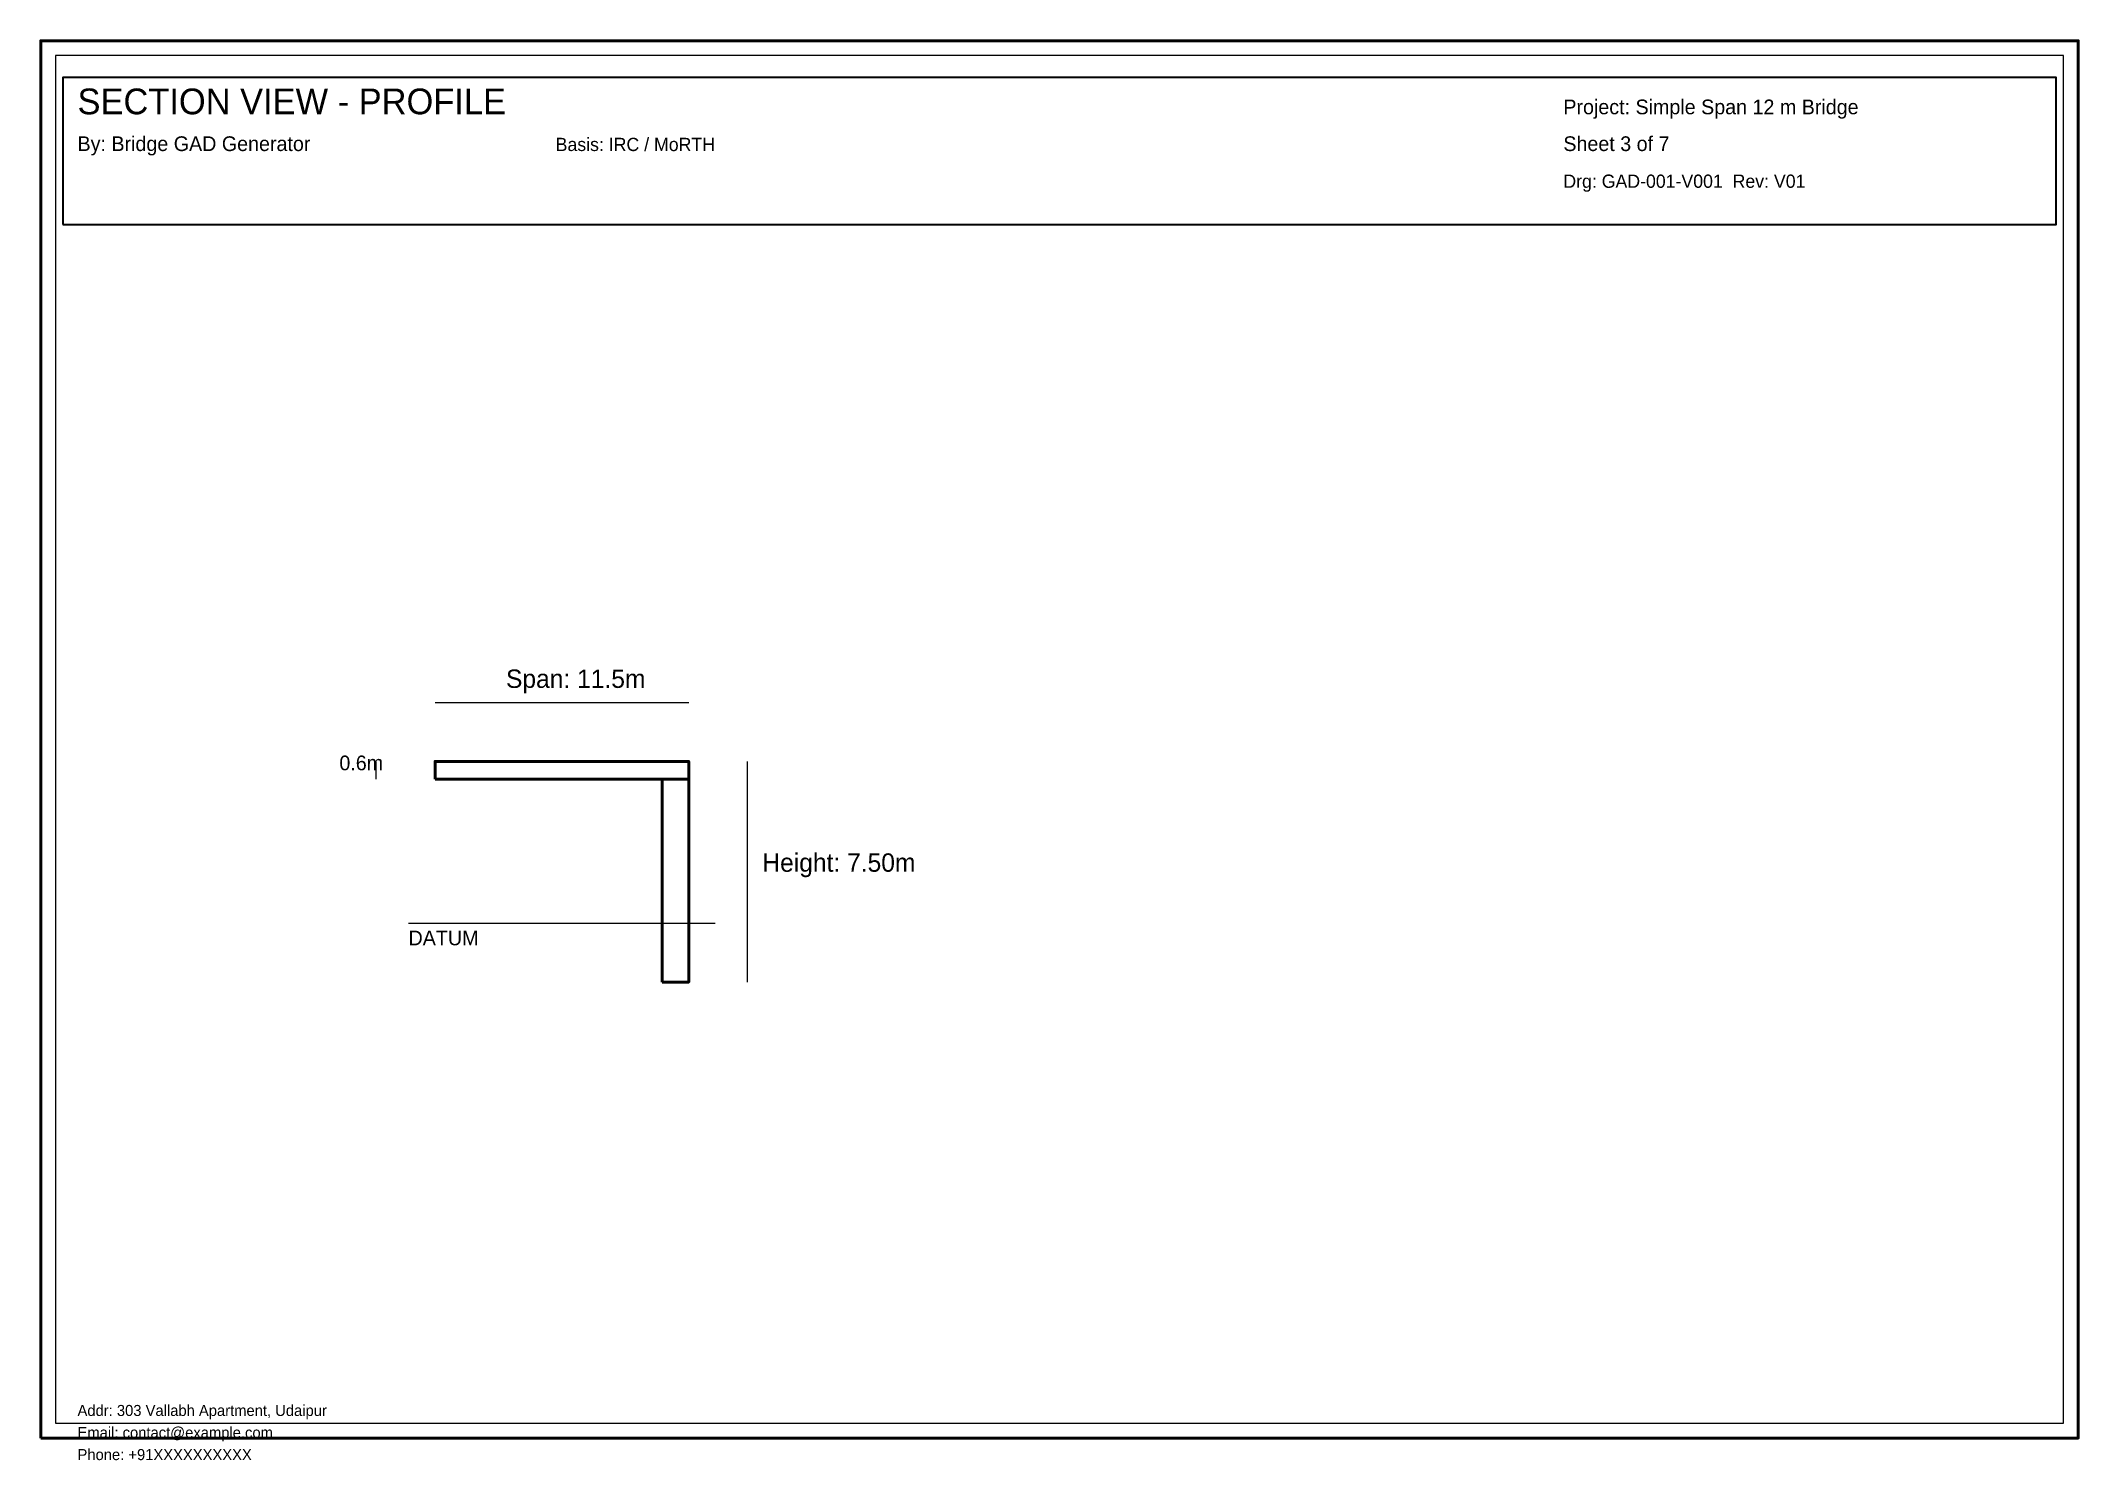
# Model space of a CAD drawing. Header units: metres. Extents: x 10 to 287, y 7 to 200.
import ezdxf

# ---------------------------------------------------------------- set-up
doc = ezdxf.new("R2010")
doc.units = ezdxf.units.M

msp = doc.modelspace()

# ---------------------------------------------------------------- linework, layer by layer
at = {"lineweight": 15}
for p, q in [((63.6, 110), (98.1, 110)), ((55.6, 99.6), (55.6, 102)), ((106.1, 72), (106.1, 102))]:
    msp.add_line(p, q, dxfattribs=at)
at = {"lineweight": 25}
msp.add_line((60, 80), (101.7, 80), dxfattribs=at)
at = {"lineweight": 50}
msp.add_lwpolyline([(10, 10), (287, 10), (287, 200), (10, 200), (10, 10)], dxfattribs=at)
at = {"lineweight": 25}
msp.add_lwpolyline([(12, 12), (285, 12), (285, 198), (12, 198), (12, 12)], dxfattribs=at)
at = {"lineweight": 35}
msp.add_lwpolyline([(13, 175), (284, 175), (284, 195), (13, 195), (13, 175)], dxfattribs=at)
at = {"color": 6, "lineweight": 50}
msp.add_lwpolyline([(63.6, 99.6), (98.1, 99.6), (98.1, 102), (63.6, 102), (63.6, 99.6)], dxfattribs=at)
at = {"color": 2, "lineweight": 50}
msp.add_lwpolyline([(94.5, 72), (98.1, 72), (98.1, 99.6), (94.5, 99.6), (94.5, 72)], dxfattribs=at)

# ---------------------------------------------------------------- texts
for s, height, p in [('SECTION VIEW - PROFILE', 3.5, (15, 190)), ('Project: Simple Span 12 m Bridge', 2, (217, 190)), ('By: Bridge GAD Generator', 2, (15, 185)), ('Basis: IRC / MoRTH', 1.8, (80, 185)), ('Sheet 3 of 7', 2, (217, 185)), ('Drg: GAD-001-V001  Rev: V01', 1.8, (217, 180)), ('Span: 11.5m', 2.5, (73.25, 112)), ('0.6m', 2, (50.6, 100.8)), ('Height: 7.50m', 2.5, (108.1, 87)), ('DATUM', 2, (60, 77)), ('Addr: 303 Vallabh Apartment, Udaipur', 1.5, (15, 13)), ('Email: contact@example.com', 1.5, (15, 10)), ('Phone: +91XXXXXXXXXX', 1.5, (15, 7))]:
    msp.add_text(s, height=height).set_placement(p)

doc.saveas('drawing.dxf')
